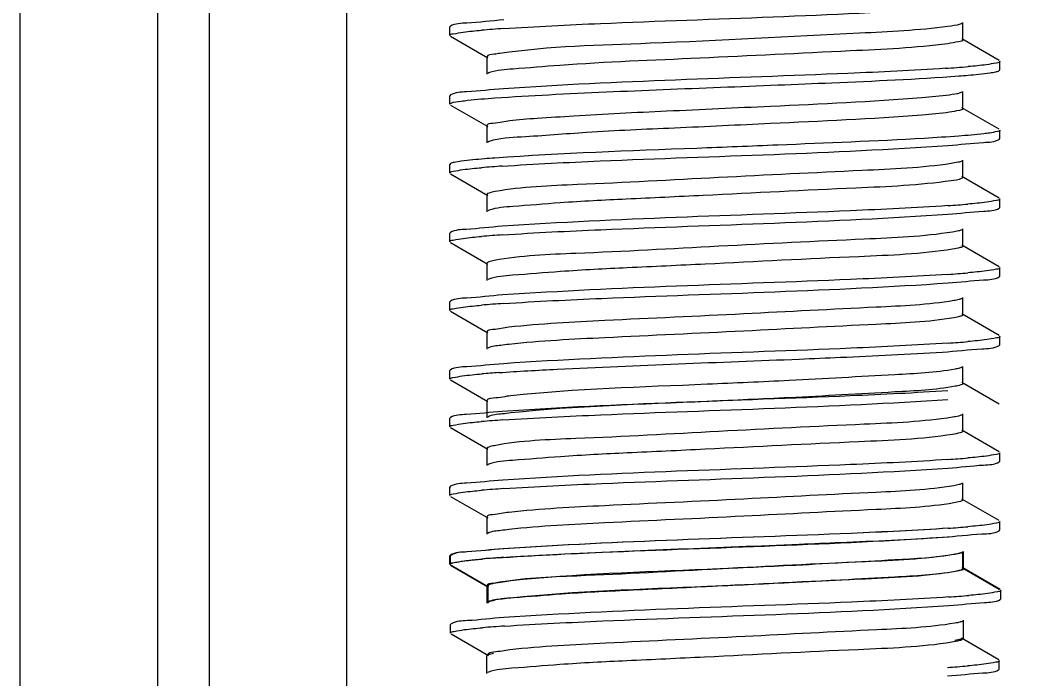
# Model space of a CAD drawing. Extents: x 27938 to 1042331, y -235042 to 1535213.
# Drawn here: x 701681.2 to 702027.2, y 768025.1 to 768253.4 of the extents above; entities that cross this region are included whole.
import ezdxf

# ---------------------------------------------------------------- set-up
doc = ezdxf.new("R2010")
doc.units = 0
doc.header["$LTSCALE"] = 1000
doc.header["$MEASUREMENT"] = 0
doc.styles.get("Standard").update_dxf_attribs({"font": 'gbenor.shx', "bigfont": 'gbcbig.shx'})
doc.dimstyles.get("Standard").update_dxf_attribs({"dimtxt": 0.18, "dimasz": 0.18, "dimexe": 0.18, "dimexo": 0.0625, "dimgap": 0.09, "dimtad": 0, "dimtih": 1, "dimtoh": 1, "dimdec": 4, "dimzin": 0, "dimdsep": 46, "dimtxsty": 'Standard', "dimcen": 0.09, "dimadec": 0, "dimazin": 0, "dimtfac": 1, "dimtdec": 4, "dimtofl": 0, "dimtmove": 0, "dimatfit": 3, "dimfxl": 1, "dimtolj": 1, "dimtzin": 0, "dimarcsym": 0})

msp = doc.modelspace()

# ---------------------------------------------------------------- linework, layer by layer
at = {"linetype": 'Continuous'}
for p, q in [((701681.22, 770483.4), (701681.22, 765742.38)), ((701728.85, 770483.4), (701728.85, 765742.38)), ((701746.71, 770483.4), (701746.71, 765742.38)), ((701794.33, 770483.4), (701794.33, 765742.38)), ((702007.67, 768246.56), (702007.67, 768252.51)), ((701830.28, 768251.28), (701830.05, 768251.02)), ((701830.05, 768248.05), (701830.05, 768251.02)), ((701830.05, 768248.05), (701830.05, 768251.02)), ((701830.28, 768247.79), (701843.2, 768240.3)), ((702020.33, 768239.38), (702007.41, 768246.86)), ((701842.94, 768240.61), (701842.94, 768234.65)), ((702020.56, 768236.14), (702020.56, 768239.12)), ((702020.56, 768236.14), (702020.56, 768239.12)), ((702020.33, 768235.88), (702020.56, 768236.14)), ((702007.67, 768222.75), (702007.67, 768228.7)), ((701830.28, 768227.47), (701830.05, 768227.21)), ((701830.05, 768224.23), (701830.05, 768227.21)), ((701830.05, 768224.23), (701830.05, 768227.21)), ((701830.28, 768223.97), (701843.2, 768216.49)), ((702020.33, 768215.57), (702007.41, 768223.05)), ((701842.94, 768216.79), (701842.94, 768210.84)), ((702020.56, 768212.33), (702020.56, 768215.3)), ((702020.56, 768212.33), (702020.56, 768215.3)), ((702020.33, 768212.07), (702020.56, 768212.33)), ((701830.28, 768203.66), (701830.05, 768203.4)), ((701830.05, 768200.42), (701830.05, 768203.4)), ((701830.05, 768200.42), (701830.05, 768203.4)), ((702007.67, 768198.93), (702007.67, 768204.89)), ((701830.28, 768200.16), (701843.2, 768192.68)), ((702020.33, 768191.75), (702007.41, 768199.23)), ((701842.94, 768192.98), (701842.94, 768187.03)), ((702020.56, 768188.52), (702020.56, 768191.49)), ((702020.56, 768188.52), (702020.56, 768191.49)), ((701843.66, 768187.53), (701843.2, 768187.33)), ((702020.33, 768188.25), (702020.56, 768188.52)), ((701830.28, 768179.85), (701830.05, 768179.59)), ((701830.05, 768176.61), (701830.05, 768179.59)), ((701830.05, 768176.61), (701830.05, 768179.59)), ((702007.67, 768175.12), (702007.67, 768181.07)), ((701830.28, 768176.35), (701843.2, 768168.87)), ((702020.33, 768167.94), (702007.41, 768175.42)), ((701842.94, 768169.17), (701842.94, 768163.21)), ((702020.56, 768164.7), (702020.56, 768167.68)), ((702020.56, 768164.7), (702020.56, 768167.68)), ((701843.62, 768163.7), (701843.2, 768163.52)), ((702020.33, 768164.44), (702020.56, 768164.7)), ((701830.28, 768156.03), (701830.05, 768155.77)), ((701830.05, 768152.8), (701830.05, 768155.77)), ((701830.05, 768152.8), (701830.05, 768155.77)), ((702007.67, 768151.31), (702007.67, 768157.26)), ((701830.28, 768152.54), (701843.2, 768145.05)), ((702020.33, 768144.13), (702007.41, 768151.61)), ((701842.94, 768145.35), (701842.94, 768139.4)), ((702020.56, 768140.89), (702020.56, 768143.87)), ((702020.56, 768140.89), (702020.56, 768143.87)), ((702020.33, 768140.63), (702020.56, 768140.89)), ((701830.28, 768132.22), (701830.05, 768131.96)), ((701830.05, 768128.98), (701830.05, 768131.96)), ((701830.05, 768128.98), (701830.05, 768131.96)), ((702007.67, 768127.49), (702007.67, 768133.45)), ((701830.28, 768128.72), (701843.2, 768121.24)), ((702020.33, 768120.31), (702007.41, 768127.8)), ((701842.94, 768121.54), (701842.94, 768115.59)), ((702007.67, 768110.99), (702007.67, 768116.94)), ((701830.28, 768115.71), (701830.05, 768115.45)), ((701830.05, 768112.47), (701830.05, 768115.45)), ((701830.05, 768112.47), (701830.05, 768115.45)), ((701830.28, 768112.21), (701843.2, 768104.73)), ((702020.33, 768103.81), (702007.41, 768111.29)), ((701842.94, 768105.03), (701842.94, 768099.08)), ((702020.56, 768100.57), (702020.56, 768103.54)), ((702020.56, 768100.57), (702020.56, 768103.54)), ((701843.62, 768099.57), (701843.2, 768099.38)), ((702020.33, 768100.31), (702020.56, 768100.57)), ((702007.67, 768087.17), (702007.67, 768093.13)), ((701830.28, 768091.9), (701830.05, 768091.64)), ((701830.05, 768088.66), (701830.05, 768091.64)), ((701830.05, 768088.66), (701830.05, 768091.64)), ((701830.28, 768088.4), (701843.2, 768080.92)), ((702020.33, 768079.99), (702007.41, 768087.47)), ((701842.94, 768081.22), (701842.94, 768075.27)), ((702020.56, 768076.76), (702020.56, 768079.73)), ((702020.56, 768076.76), (702020.56, 768079.73)), ((702020.33, 768076.49), (702020.56, 768076.76)), ((702007.67, 768063.36), (702007.67, 768069.31)), ((702007.98, 768063.37), (702007.98, 768069.32)), ((701830.28, 768068.09), (701830.05, 768067.83)), ((701830.05, 768064.85), (701830.05, 768067.83)), ((701830.05, 768064.85), (701830.05, 768067.83)), ((701830.59, 768068.09), (701830.36, 768067.83)), ((701830.36, 768064.85), (701830.36, 768067.83)), ((701830.36, 768064.85), (701830.36, 768067.83)), ((701830.28, 768064.59), (701843.2, 768057.11)), ((701830.59, 768064.59), (701843.51, 768057.11)), ((702020.33, 768056.18), (702007.41, 768063.66)), ((702020.64, 768056.19), (702007.72, 768063.67)), ((701842.94, 768057.41), (701842.94, 768051.45)), ((701843.25, 768057.41), (701843.25, 768051.46)), ((702020.87, 768052.95), (702020.87, 768055.93)), ((702020.87, 768052.95), (702020.87, 768055.93)), ((701843.93, 768051.95), (701843.51, 768051.76)), ((702020.64, 768052.69), (702020.87, 768052.95)), ((701830.59, 768044.28), (701830.36, 768044.02)), ((702007.98, 768039.55), (702007.98, 768045.51)), ((701830.36, 768041.04), (701830.36, 768044.02)), ((701830.36, 768041.04), (701830.36, 768044.02)), ((701830.59, 768040.78), (701843.51, 768033.3)), ((702020.13, 768031.79), (702007.2, 768039.27)), ((701842.74, 768033.02), (701842.74, 768027.06)), ((702020.35, 768028.55), (702020.35, 768031.53)), ((702020.35, 768028.55), (702020.35, 768031.53)), ((701843.41, 768027.55), (701843, 768027.36)), ((702020.13, 768028.29), (702020.35, 768028.55))]:
    msp.add_line(p, q, dxfattribs=at)
for centre, radius, start, end in [((701876.17, 767832.22), 419.14, 93.7658, 94.8061), ((701974.07, 768659.61), 423.82, 273.7363, 274.8052), ((701875.59, 767791.82), 411.89, 93.8141, 94.8058), ((701975.16, 768598.3), 410.09, 273.8288, 274.8033), ((701875.91, 767764.07), 415.84, 93.7876, 94.8061), ((701975.17, 768574.36), 409.97, 273.8296, 274.8033), ((701876.31, 767735.12), 420.99, 93.7545, 94.8055), ((701975.25, 768549.59), 409.01, 273.8359, 274.8035), ((701874.04, 767739.76), 392.45, 93.9506, 94.8036), ((701875.91, 767699.93), 415.84, 93.7876, 94.8061), ((701975.17, 768510.23), 409.97, 273.8296, 274.8033), ((701876.31, 767670.99), 420.99, 93.7545, 94.8055), ((701975.25, 768485.46), 409.01, 273.8359, 274.8035), ((701874.04, 767675.63), 392.45, 93.9506, 94.8036), ((701876.22, 767652.31), 415.84, 93.7876, 94.8061), ((701975.48, 768462.61), 409.97, 273.8296, 274.8033), ((701876.62, 767623.37), 420.99, 93.7545, 94.8055), ((701974.97, 768438.21), 409.97, 273.8296, 274.8033)]:
    msp.add_arc(centre, radius, start, end, dxfattribs=at)
for points, knots in [([(701848.64, 768250.46), (701859.84, 768251.21), (701910.85, 768253.66), (701961.93, 768254.88), (702001.69, 768257.53)], [0, 0, 0, 0, 0.219727, 1, 1, 1, 1]), ([(701848.76, 768253.44), (701844.48, 768253.15), (701838.48, 768252.32), (701831.94, 768252.24), (701830.28, 768251.28)], [0, 0, 0, 0, 0.691048, 1, 1, 1, 1]), ([(702007.41, 768252.21), (702007.21, 768252.1), (702005.63, 768251.56), (702003.98, 768251.36), (702002.57, 768251.17)], [0, 0, 0, 0, 0.139781, 1, 1, 1, 1]), ([(701830.05, 768248.05), (701830.05, 768248.49), (701832.37, 768248.77), (701833.54, 768249.09), (701834.71, 768249.24)], [0, 0, 0, 0, 0.27128, 1, 1, 1, 1]), ([(702002.57, 768251.17), (701992.44, 768249.82), (701957.98, 768248.23), (701906.32, 768245.25), (701864.59, 768244.31), (701847.36, 768241.85)], [0, 0, 0, 0, 0.197296, 0.66439, 1, 1, 1, 1]), ([(702002.57, 768245.22), (701991.37, 768243.73), (701962.63, 768242.49), (701917.86, 768240.13), (701878.81, 768238.67), (701854.65, 768236.61), (701846.4, 768236.05), (701843.77, 768235.19)], [0, 0, 0, 0, 0.213061, 0.541106, 0.846102, 0.947882, 1, 1, 1, 1]), ([(702007.67, 768246.56), (702007.67, 768246.08), (702005.14, 768245.73), (702003.85, 768245.39), (702002.57, 768245.22)], [0, 0, 0, 0, 0.272864, 1, 1, 1, 1]), ([(701847.36, 768241.85), (701846.72, 768241.76), (701845.48, 768241.41), (701842.94, 768241.5), (701842.94, 768240.61)], [0, 0, 0, 0, 0.421903, 1, 1, 1, 1]), ([(702020.56, 768239.12), (702020.56, 768238.67), (702018.2, 768238.4), (702017.02, 768238.07), (702015.84, 768237.92)], [0, 0, 0, 0, 0.271064, 1, 1, 1, 1]), ([(701843.77, 768235.19), (701843.66, 768235.15), (701843.47, 768235.09), (701843.28, 768235), (701843.2, 768234.95)], [0, 0, 0, 0, 0.559243, 1, 1, 1, 1]), ([(702001.69, 768236.69), (701990.45, 768235.94), (701939.43, 768233.5), (701888.35, 768232.28), (701848.64, 768229.62)], [0, 0, 0, 0, 0.220644, 1, 1, 1, 1]), ([(702006.28, 768234.04), (702007.39, 768234.12), (702010.97, 768234.41), (702014.55, 768234.74), (702017.01, 768235.1)], [0, 0, 0, 0, 0.308788, 1, 1, 1, 1]), ([(702017.01, 768235.1), (702017.73, 768235.21), (702018.84, 768235.41), (702019.97, 768235.68), (702020.33, 768235.88)], [0, 0, 0, 0, 0.639507, 1, 1, 1, 1]), ([(701943.63, 768230.92), (701949.86, 768231.17), (701970.75, 768232.06), (701991.65, 768232.93), (702006.28, 768234.04)], [0, 0, 0, 0, 0.298277, 1, 1, 1, 1]), ([(701848.64, 768229.62), (701844.39, 768229.33), (701838.43, 768228.51), (701831.93, 768228.42), (701830.28, 768227.47)], [0, 0, 0, 0, 0.690938, 1, 1, 1, 1]), ([(701845.65, 768226.43), (701851.88, 768226.89), (701884.52, 768228.7), (701917.2, 768229.85), (701943.63, 768230.92)], [0, 0, 0, 0, 0.190978, 1, 1, 1, 1]), ([(702007.4, 768228.4), (702007.22, 768228.29), (702005.83, 768227.8), (702004.37, 768227.61), (702003.13, 768227.44)], [0, 0, 0, 0, 0.143278, 1, 1, 1, 1]), ([(701830.05, 768224.23), (701830.05, 768224.36), (701831.47, 768225.25), (701832.76, 768225.16), (701834.02, 768225.33)], [0, 0, 0, 0, 0.088833, 1, 1, 1, 1]), ([(701834.02, 768225.33), (701834.76, 768225.44), (701838.63, 768225.9), (701842.51, 768226.21), (701845.65, 768226.43)], [0, 0, 0, 0, 0.191282, 1, 1, 1, 1]), ([(702003.13, 768227.44), (701999.95, 768226.99), (701979.31, 768225.17), (701958.62, 768224.3), (701941.15, 768223.48)], [0, 0, 0, 0, 0.155236, 1, 1, 1, 1]), ([(701941.15, 768223.48), (701929.14, 768222.92), (701906.48, 768221.87), (701879.3, 768220.62), (701861.56, 768219.35), (701851.55, 768218.79), (701846.94, 768217.68), (701842.94, 768217.51), (701842.94, 768216.79)], [0, 0, 0, 0, 0.365862, 0.692448, 0.821022, 0.917724, 0.97803, 1, 1, 1, 1]), ([(702003.13, 768221.48), (701999.95, 768221.04), (701979.31, 768219.22), (701958.62, 768218.35), (701941.15, 768217.53)], [0, 0, 0, 0, 0.155236, 1, 1, 1, 1]), ([(702007.67, 768222.75), (702007.67, 768222.31), (702005.44, 768221.95), (702004.27, 768221.64), (702003.13, 768221.48)], [0, 0, 0, 0, 0.274842, 1, 1, 1, 1]), ([(701941.15, 768217.53), (701930.05, 768217.01), (701908.83, 768215.99), (701879.97, 768214.8), (701858.73, 768212.99), (701847.25, 768212.55), (701843.71, 768211.36)], [0, 0, 0, 0, 0.341185, 0.653122, 0.885228, 1, 1, 1, 1]), ([(702017.01, 768214.27), (702016.34, 768214.17), (702012.77, 768213.71), (702009.18, 768213.42), (702006.28, 768213.2)], [0, 0, 0, 0, 0.190097, 1, 1, 1, 1]), ([(702020.56, 768215.3), (702020.56, 768214.96), (702018.83, 768214.63), (702017.9, 768214.4), (702017.01, 768214.27)], [0, 0, 0, 0, 0.27614, 1, 1, 1, 1]), ([(701843.71, 768211.36), (701843.62, 768211.32), (701843.44, 768211.26), (701843.27, 768211.18), (701843.2, 768211.14)], [0, 0, 0, 0, 0.555338, 1, 1, 1, 1]), ([(702006.28, 768213.2), (702002.3, 768212.9), (701981.43, 768211.6), (701960.53, 768210.77), (701943.63, 768210.09)], [0, 0, 0, 0, 0.190944, 1, 1, 1, 1]), ([(702002.55, 768209.96), (702006.66, 768210.24), (702012.43, 768211.04), (702018.72, 768211.15), (702020.33, 768212.07)], [0, 0, 0, 0, 0.690319, 1, 1, 1, 1]), ([(701943.63, 768210.09), (701934.27, 768209.71), (701901.61, 768208.37), (701868.92, 768207.29), (701845.65, 768205.6)], [0, 0, 0, 0, 0.286355, 1, 1, 1, 1]), ([(701848.19, 768202.8), (701859.48, 768203.56), (701910.93, 768206.04), (701962.44, 768207.23), (702002.55, 768209.96)], [0, 0, 0, 0, 0.219568, 1, 1, 1, 1]), ([(701834.02, 768204.5), (701833.2, 768204.38), (701831.95, 768204.17), (701830.68, 768203.89), (701830.28, 768203.66)], [0, 0, 0, 0, 0.644209, 1, 1, 1, 1]), ([(701845.65, 768205.6), (701844.45, 768205.51), (701840.57, 768205.21), (701836.69, 768204.87), (701834.02, 768204.5)], [0, 0, 0, 0, 0.307497, 1, 1, 1, 1]), ([(702003.66, 768203.7), (701993.48, 768202.18), (701966.55, 768201.02), (701923.43, 768198.89), (701881.09, 768196.58), (701855.14, 768195.65), (701845.74, 768193.97)], [0, 0, 0, 0, 0.195167, 0.509727, 0.818873, 1, 1, 1, 1]), ([(702007.4, 768204.59), (702007, 768204.35), (702005.72, 768204.05), (702004.47, 768203.82), (702003.66, 768203.7)], [0, 0, 0, 0, 0.361658, 1, 1, 1, 1]), ([(701830.05, 768200.42), (701830.05, 768200.85), (701832.33, 768201.14), (701833.48, 768201.45), (701834.63, 768201.6)], [0, 0, 0, 0, 0.271559, 1, 1, 1, 1]), ([(702003.66, 768197.75), (701992.75, 768196.12), (701964.05, 768194.98), (701926.56, 768193.03), (701892.44, 768191.42), (701870.38, 768190.37), (701854.64, 768188.95), (701846.27, 768188.44), (701843.66, 768187.53)], [0, 0, 0, 0, 0.206258, 0.536041, 0.702749, 0.845523, 0.948379, 1, 1, 1, 1]), ([(702007.67, 768198.93), (702007.67, 768198.8), (702006.29, 768197.85), (702004.93, 768197.94), (702003.66, 768197.75)], [0, 0, 0, 0, 0.092026, 1, 1, 1, 1]), ([(701845.74, 768193.97), (701845.03, 768193.84), (701844.25, 768193.66), (701842.94, 768193.27), (701842.94, 768192.98)], [0, 0, 0, 0, 0.714515, 1, 1, 1, 1]), ([(702020.56, 768191.49), (702020.56, 768191.06), (702018.26, 768190.77), (702017.11, 768190.46), (702015.95, 768190.31)], [0, 0, 0, 0, 0.271489, 1, 1, 1, 1]), ([(702002.55, 768189.12), (701991.29, 768188.36), (701939.84, 768185.88), (701888.32, 768184.68), (701848.19, 768181.96)], [0, 0, 0, 0, 0.219101, 1, 1, 1, 1]), ([(701848.44, 768179), (701859.73, 768179.76), (701911.11, 768182.23), (701962.54, 768183.43), (702002.55, 768186.15)], [0, 0, 0, 0, 0.220145, 1, 1, 1, 1]), ([(702002.55, 768186.15), (702006.67, 768186.43), (702012.44, 768187.23), (702018.72, 768187.33), (702020.33, 768188.25)], [0, 0, 0, 0, 0.690311, 1, 1, 1, 1]), ([(701848.19, 768181.96), (701844.05, 768181.68), (701838.23, 768180.88), (701831.9, 768180.77), (701830.28, 768179.85)], [0, 0, 0, 0, 0.690488, 1, 1, 1, 1]), ([(702004.15, 768179.96), (701994.06, 768178.36), (701966.98, 768177.27), (701923.52, 768175.09), (701880.84, 768172.7), (701854.7, 768171.87), (701845.37, 768170.09)], [0, 0, 0, 0, 0.192752, 0.509476, 0.820909, 1, 1, 1, 1]), ([(702007.4, 768180.77), (702007.05, 768180.57), (702005.94, 768180.28), (702004.85, 768180.07), (702004.15, 768179.96)], [0, 0, 0, 0, 0.367273, 1, 1, 1, 1]), ([(701830.05, 768176.61), (701830.05, 768177.04), (701832.35, 768177.33), (701833.51, 768177.64), (701834.67, 768177.79)], [0, 0, 0, 0, 0.271407, 1, 1, 1, 1]), ([(702004.15, 768174.01), (701993.42, 768172.3), (701964.75, 768171.25), (701927.23, 768169.24), (701892.82, 768167.63), (701870.52, 768166.57), (701854.66, 768165.12), (701846.22, 768164.63), (701843.62, 768163.7)], [0, 0, 0, 0, 0.202669, 0.533226, 0.70113, 0.845024, 0.948509, 1, 1, 1, 1]), ([(702007.67, 768175.12), (702007.66, 768174.77), (702005.99, 768174.38), (702005.04, 768174.15), (702004.15, 768174.01)], [0, 0, 0, 0, 0.280154, 1, 1, 1, 1]), ([(701845.37, 768170.09), (701844.76, 768169.97), (701844.06, 768169.81), (701842.94, 768169.42), (701842.94, 768169.17)], [0, 0, 0, 0, 0.71086, 1, 1, 1, 1]), ([(702002.55, 768165.31), (701991.33, 768164.55), (701939.95, 768162.07), (701888.52, 768160.87), (701848.44, 768158.17)], [0, 0, 0, 0, 0.21884, 1, 1, 1, 1]), ([(702020.56, 768167.68), (702020.56, 768167.25), (702018.27, 768166.96), (702017.11, 768166.65), (702015.95, 768166.5)], [0, 0, 0, 0, 0.271495, 1, 1, 1, 1]), ([(701848.75, 768155.21), (701860.06, 768155.97), (701911.35, 768158.43), (701962.7, 768159.62), (702002.61, 768162.34)], [0, 0, 0, 0, 0.220917, 1, 1, 1, 1]), ([(702002.61, 768162.34), (702006.71, 768162.62), (702012.46, 768163.41), (702018.73, 768163.52), (702020.33, 768164.44)], [0, 0, 0, 0, 0.690253, 1, 1, 1, 1]), ([(701848.44, 768158.17), (701844.23, 768157.88), (701838.34, 768157.07), (701831.92, 768156.97), (701830.28, 768156.03)], [0, 0, 0, 0, 0.690736, 1, 1, 1, 1]), ([(702004.62, 768156.23), (701995.72, 768154.71), (701971.36, 768153.7), (701931.11, 768151.5), (701888.71, 768149.58), (701861.57, 768148.2), (701850.54, 768147)], [0, 0, 0, 0, 0.175288, 0.472203, 0.784406, 1, 1, 1, 1]), ([(702007.4, 768156.96), (702007.09, 768156.78), (702006.15, 768156.52), (702005.21, 768156.33), (702004.62, 768156.23)], [0, 0, 0, 0, 0.373528, 1, 1, 1, 1]), ([(701830.05, 768152.8), (701830.05, 768153.24), (701832.39, 768153.52), (701833.56, 768153.84), (701834.74, 768153.99)], [0, 0, 0, 0, 0.271179, 1, 1, 1, 1]), ([(702004.62, 768150.27), (701995.72, 768148.76), (701971.36, 768147.75), (701931.11, 768145.54), (701888.71, 768143.63), (701861.57, 768142.25), (701850.54, 768141.04)], [0, 0, 0, 0, 0.175288, 0.472203, 0.784406, 1, 1, 1, 1]), ([(702007.67, 768151.31), (702007.66, 768151), (702006.23, 768150.6), (702005.38, 768150.4), (702004.62, 768150.27)], [0, 0, 0, 0, 0.283524, 1, 1, 1, 1]), ([(701850.54, 768147), (701848.64, 768146.79), (701846.82, 768146.23), (701842.94, 768146.05), (701842.94, 768145.35)], [0, 0, 0, 0, 0.732764, 1, 1, 1, 1]), ([(702002.61, 768141.5), (701991.42, 768140.74), (701940.14, 768138.27), (701888.79, 768137.05), (701848.75, 768134.37)], [0, 0, 0, 0, 0.218398, 1, 1, 1, 1]), ([(702020.56, 768143.87), (702020.56, 768143.43), (702018.27, 768143.15), (702017.12, 768142.83), (702015.97, 768142.69)], [0, 0, 0, 0, 0.27155, 1, 1, 1, 1]), ([(701850.54, 768141.04), (701849.62, 768140.94), (701847.19, 768140.57), (701844.56, 768140.49), (701843.2, 768139.7)], [0, 0, 0, 0, 0.371684, 1, 1, 1, 1]), ([(701951.08, 768135.97), (701955.83, 768136.17), (701972.38, 768136.88), (701988.93, 768137.63), (702000.72, 768138.4)], [0, 0, 0, 0, 0.286991, 1, 1, 1, 1]), ([(702000.72, 768138.4), (702005.27, 768138.7), (702011.62, 768139.58), (702018.57, 768139.62), (702020.33, 768140.63)], [0, 0, 0, 0, 0.692027, 1, 1, 1, 1]), ([(701848.75, 768134.37), (701844.47, 768134.09), (701838.48, 768133.26), (701831.94, 768133.18), (701830.28, 768132.22)], [0, 0, 0, 0, 0.691038, 1, 1, 1, 1]), ([(701847, 768131.28), (701853.75, 768131.75), (701888.43, 768133.62), (701923.14, 768134.82), (701951.08, 768135.97)], [0, 0, 0, 0, 0.194747, 1, 1, 1, 1]), ([(702005.05, 768132.49), (701998.17, 768131.22), (701978.91, 768130.29), (701959.78, 768129.12), (701947.59, 768128.53)], [0, 0, 0, 0, 0.364269, 1, 1, 1, 1]), ([(702007.4, 768133.15), (702007.13, 768132.99), (702006.34, 768132.75), (702005.54, 768132.58), (702005.05, 768132.49)], [0, 0, 0, 0, 0.380472, 1, 1, 1, 1]), ([(701830.05, 768128.98), (701830.05, 768129.39), (701832.19, 768129.69), (701833.29, 768129.98), (701834.38, 768130.13)], [0, 0, 0, 0, 0.272497, 1, 1, 1, 1]), ([(701947.59, 768128.53), (701938.13, 768128.08), (701906.02, 768126.51), (701873.82, 768125.63), (701851.25, 768123.26)], [0, 0, 0, 0, 0.294359, 1, 1, 1, 1]), ([(702007.66, 768127.49), (702007.66, 768127.22), (702006.45, 768126.83), (702005.71, 768126.66), (702005.05, 768126.54)], [0, 0, 0, 0, 0.287487, 1, 1, 1, 1]), ([(702002.55, 768124.99), (701991.29, 768124.22), (701939.84, 768121.75), (701888.32, 768120.55), (701848.19, 768117.83)], [0, 0, 0, 0, 0.219101, 1, 1, 1, 1]), ([(702005.05, 768126.54), (701998.17, 768125.27), (701978.91, 768124.34), (701959.78, 768123.16), (701947.59, 768122.58)], [0, 0, 0, 0, 0.364269, 1, 1, 1, 1]), ([(701851.25, 768123.26), (701849.17, 768123.04), (701847.2, 768122.42), (701842.94, 768122.3), (701842.94, 768121.54)], [0, 0, 0, 0, 0.733679, 1, 1, 1, 1]), ([(701848.44, 768114.87), (701859.73, 768115.63), (701911.11, 768118.1), (701962.54, 768119.29), (702002.55, 768122.01)], [0, 0, 0, 0, 0.220145, 1, 1, 1, 1]), ([(701947.59, 768122.58), (701938.13, 768122.13), (701906.02, 768120.55), (701873.82, 768119.68), (701851.25, 768117.31)], [0, 0, 0, 0, 0.294359, 1, 1, 1, 1]), ([(701848.19, 768117.83), (701844.05, 768117.55), (701838.23, 768116.74), (701831.9, 768116.64), (701830.28, 768115.71)], [0, 0, 0, 0, 0.690488, 1, 1, 1, 1]), ([(701851.25, 768117.31), (701850.24, 768117.2), (701847.57, 768116.81), (701844.68, 768116.75), (701843.2, 768115.89)], [0, 0, 0, 0, 0.373733, 1, 1, 1, 1]), ([(701830.05, 768112.47), (701830.05, 768112.91), (701832.35, 768113.19), (701833.51, 768113.51), (701834.67, 768113.66)], [0, 0, 0, 0, 0.271407, 1, 1, 1, 1]), ([(702004.15, 768115.83), (701994.06, 768114.22), (701966.98, 768113.13), (701923.52, 768110.96), (701880.84, 768108.56), (701854.7, 768107.74), (701845.37, 768105.95)], [0, 0, 0, 0, 0.192752, 0.509476, 0.820909, 1, 1, 1, 1]), ([(702007.4, 768116.64), (702007.05, 768116.43), (702005.94, 768116.15), (702004.85, 768115.94), (702004.15, 768115.83)], [0, 0, 0, 0, 0.367273, 1, 1, 1, 1]), ([(702007.67, 768110.99), (702007.66, 768110.64), (702005.99, 768110.25), (702005.04, 768110.02), (702004.15, 768109.88)], [0, 0, 0, 0, 0.280154, 1, 1, 1, 1]), ([(702004.15, 768109.88), (701993.42, 768108.17), (701964.75, 768107.11), (701927.23, 768105.11), (701892.82, 768103.49), (701870.52, 768102.44), (701854.66, 768100.99), (701846.22, 768100.5), (701843.62, 768099.57)], [0, 0, 0, 0, 0.202669, 0.533226, 0.70113, 0.845024, 0.948509, 1, 1, 1, 1]), ([(701845.37, 768105.95), (701844.76, 768105.84), (701844.06, 768105.68), (701842.94, 768105.29), (701842.94, 768105.03)], [0, 0, 0, 0, 0.71086, 1, 1, 1, 1]), ([(702020.56, 768103.54), (702020.56, 768103.11), (702018.27, 768102.83), (702017.11, 768102.51), (702015.95, 768102.36)], [0, 0, 0, 0, 0.271495, 1, 1, 1, 1]), ([(702002.55, 768101.18), (701991.33, 768100.41), (701939.95, 768097.94), (701888.52, 768096.73), (701848.44, 768094.03)], [0, 0, 0, 0, 0.21884, 1, 1, 1, 1]), ([(702002.61, 768098.2), (702006.71, 768098.48), (702012.46, 768099.28), (702018.73, 768099.39), (702020.33, 768100.31)], [0, 0, 0, 0, 0.690253, 1, 1, 1, 1]), ([(701848.75, 768091.08), (701860.06, 768091.83), (701911.35, 768094.29), (701962.7, 768095.49), (702002.61, 768098.2)], [0, 0, 0, 0, 0.220917, 1, 1, 1, 1]), ([(701848.44, 768094.03), (701844.23, 768093.75), (701838.34, 768092.93), (701831.92, 768092.84), (701830.28, 768091.9)], [0, 0, 0, 0, 0.690736, 1, 1, 1, 1]), ([(702007.4, 768092.83), (702007.09, 768092.65), (702006.15, 768092.38), (702005.21, 768092.19), (702004.62, 768092.09)], [0, 0, 0, 0, 0.373528, 1, 1, 1, 1]), ([(701830.05, 768088.66), (701830.05, 768089.1), (701832.39, 768089.38), (701833.56, 768089.7), (701834.74, 768089.86)], [0, 0, 0, 0, 0.271179, 1, 1, 1, 1]), ([(702004.62, 768092.09), (701995.72, 768090.57), (701971.36, 768089.57), (701931.11, 768087.36), (701888.71, 768085.44), (701861.57, 768084.07), (701850.54, 768082.86)], [0, 0, 0, 0, 0.175288, 0.472203, 0.784406, 1, 1, 1, 1]), ([(702004.62, 768086.14), (701995.72, 768084.62), (701971.36, 768083.62), (701931.11, 768081.41), (701888.71, 768079.49), (701861.57, 768078.12), (701850.54, 768076.91)], [0, 0, 0, 0, 0.175288, 0.472203, 0.784406, 1, 1, 1, 1]), ([(702007.67, 768087.17), (702007.66, 768086.86), (702006.23, 768086.47), (702005.38, 768086.27), (702004.62, 768086.14)], [0, 0, 0, 0, 0.283524, 1, 1, 1, 1]), ([(701850.54, 768082.86), (701848.64, 768082.65), (701846.82, 768082.1), (701842.94, 768081.92), (701842.94, 768081.22)], [0, 0, 0, 0, 0.732764, 1, 1, 1, 1]), ([(702020.56, 768079.73), (702020.56, 768079.3), (702018.27, 768079.01), (702017.12, 768078.7), (702015.97, 768078.55)], [0, 0, 0, 0, 0.27155, 1, 1, 1, 1]), ([(701850.54, 768076.91), (701849.62, 768076.81), (701847.19, 768076.44), (701844.56, 768076.35), (701843.2, 768075.57)], [0, 0, 0, 0, 0.371684, 1, 1, 1, 1]), ([(702002.86, 768077.37), (701991.6, 768076.6), (701940.15, 768074.13), (701888.63, 768072.93), (701848.5, 768070.21)], [0, 0, 0, 0, 0.219101, 1, 1, 1, 1]), ([(702002.61, 768077.37), (701991.42, 768076.61), (701940.14, 768074.13), (701888.79, 768072.92), (701848.75, 768070.24)], [0, 0, 0, 0, 0.218398, 1, 1, 1, 1]), ([(702000.72, 768074.26), (702005.27, 768074.56), (702011.62, 768075.44), (702018.57, 768075.48), (702020.33, 768076.49)], [0, 0, 0, 0, 0.692027, 1, 1, 1, 1]), ([(701848.75, 768067.25), (701860.04, 768068.01), (701911.41, 768070.48), (701962.85, 768071.67), (702002.86, 768074.39)], [0, 0, 0, 0, 0.220145, 1, 1, 1, 1]), ([(701951.08, 768071.84), (701955.83, 768072.04), (701972.38, 768072.74), (701988.93, 768073.5), (702000.72, 768074.26)], [0, 0, 0, 0, 0.286991, 1, 1, 1, 1]), ([(701848.75, 768070.24), (701844.47, 768069.95), (701838.48, 768069.12), (701831.94, 768069.04), (701830.28, 768068.09)], [0, 0, 0, 0, 0.691038, 1, 1, 1, 1]), ([(701848.5, 768070.21), (701844.36, 768069.93), (701838.54, 768069.12), (701832.21, 768069.02), (701830.59, 768068.09)], [0, 0, 0, 0, 0.690488, 1, 1, 1, 1]), ([(701847, 768067.14), (701853.75, 768067.62), (701888.43, 768069.48), (701923.14, 768070.69), (701951.08, 768071.84)], [0, 0, 0, 0, 0.194747, 1, 1, 1, 1]), ([(702007.71, 768069.02), (702007.36, 768068.81), (702006.25, 768068.53), (702005.16, 768068.32), (702004.46, 768068.21)], [0, 0, 0, 0, 0.367273, 1, 1, 1, 1]), ([(702007.4, 768069.01), (702007.13, 768068.86), (702006.34, 768068.62), (702005.54, 768068.45), (702005.05, 768068.36)], [0, 0, 0, 0, 0.380472, 1, 1, 1, 1]), ([(701830.05, 768064.85), (701830.05, 768065.26), (701832.19, 768065.56), (701833.29, 768065.85), (701834.38, 768066)], [0, 0, 0, 0, 0.272497, 1, 1, 1, 1]), ([(701830.36, 768064.85), (701830.36, 768065.29), (701832.66, 768065.57), (701833.82, 768065.89), (701834.98, 768066.04)], [0, 0, 0, 0, 0.271407, 1, 1, 1, 1]), ([(702004.46, 768068.21), (701994.37, 768066.6), (701967.29, 768065.51), (701923.83, 768063.34), (701881.15, 768060.94), (701855.01, 768060.12), (701845.68, 768058.34)], [0, 0, 0, 0, 0.192752, 0.509476, 0.820909, 1, 1, 1, 1]), ([(702005.05, 768068.36), (701998.17, 768067.09), (701978.91, 768066.15), (701959.78, 768064.98), (701947.59, 768064.4)], [0, 0, 0, 0, 0.364269, 1, 1, 1, 1]), ([(702004.46, 768062.26), (701993.73, 768060.55), (701965.05, 768059.49), (701927.54, 768057.49), (701893.13, 768055.87), (701870.83, 768054.82), (701854.97, 768053.37), (701846.53, 768052.88), (701843.93, 768051.95)], [0, 0, 0, 0, 0.202669, 0.533226, 0.70113, 0.845024, 0.948509, 1, 1, 1, 1]), ([(701947.59, 768064.4), (701938.13, 768063.95), (701906.02, 768062.37), (701873.82, 768061.5), (701851.25, 768059.12)], [0, 0, 0, 0, 0.294359, 1, 1, 1, 1]), ([(702005.05, 768062.4), (701998.17, 768061.14), (701978.91, 768060.2), (701959.78, 768059.03), (701947.59, 768058.45)], [0, 0, 0, 0, 0.364269, 1, 1, 1, 1]), ([(702007.98, 768063.37), (702007.97, 768063.02), (702006.29, 768062.63), (702005.35, 768062.4), (702004.46, 768062.26)], [0, 0, 0, 0, 0.280154, 1, 1, 1, 1]), ([(702007.66, 768063.36), (702007.66, 768063.09), (702006.45, 768062.7), (702005.71, 768062.52), (702005.05, 768062.4)], [0, 0, 0, 0, 0.287487, 1, 1, 1, 1]), ([(701851.25, 768059.12), (701849.17, 768058.91), (701847.2, 768058.29), (701842.94, 768058.16), (701842.94, 768057.41)], [0, 0, 0, 0, 0.733679, 1, 1, 1, 1]), ([(701845.68, 768058.34), (701845.07, 768058.22), (701844.37, 768058.06), (701843.25, 768057.67), (701843.25, 768057.41)], [0, 0, 0, 0, 0.71086, 1, 1, 1, 1]), ([(701947.59, 768058.45), (701938.13, 768057.99), (701906.02, 768056.42), (701873.82, 768055.54), (701851.25, 768053.17)], [0, 0, 0, 0, 0.294359, 1, 1, 1, 1]), ([(702020.87, 768055.93), (702020.87, 768055.49), (702018.57, 768055.21), (702017.42, 768054.89), (702016.26, 768054.74)], [0, 0, 0, 0, 0.271495, 1, 1, 1, 1]), ([(701851.25, 768053.17), (701850.24, 768053.06), (701847.57, 768052.67), (701844.68, 768052.61), (701843.2, 768051.76)], [0, 0, 0, 0, 0.373733, 1, 1, 1, 1]), ([(702002.86, 768053.56), (701991.64, 768052.79), (701940.26, 768050.32), (701888.83, 768049.11), (701848.75, 768046.41)], [0, 0, 0, 0, 0.21884, 1, 1, 1, 1]), ([(702002.92, 768050.58), (702007.02, 768050.86), (702012.77, 768051.66), (702019.04, 768051.77), (702020.64, 768052.69)], [0, 0, 0, 0, 0.690253, 1, 1, 1, 1]), ([(701849.06, 768043.46), (701860.37, 768044.21), (701911.66, 768046.67), (701963.01, 768047.87), (702002.92, 768050.58)], [0, 0, 0, 0, 0.220917, 1, 1, 1, 1]), ([(701848.75, 768046.41), (701844.54, 768046.13), (701838.65, 768045.31), (701832.23, 768045.22), (701830.59, 768044.28)], [0, 0, 0, 0, 0.690736, 1, 1, 1, 1]), ([(702004.92, 768044.47), (701996.03, 768042.95), (701971.67, 768041.95), (701931.42, 768039.74), (701889.02, 768037.82), (701861.88, 768036.45), (701850.85, 768035.24)], [0, 0, 0, 0, 0.175288, 0.472203, 0.784406, 1, 1, 1, 1]), ([(702007.71, 768045.21), (702007.4, 768045.03), (702006.46, 768044.76), (702005.52, 768044.57), (702004.92, 768044.47)], [0, 0, 0, 0, 0.373528, 1, 1, 1, 1]), ([(701830.36, 768041.04), (701830.36, 768041.48), (701832.7, 768041.76), (701833.87, 768042.08), (701835.05, 768042.24)], [0, 0, 0, 0, 0.271179, 1, 1, 1, 1]), ([(702003.95, 768037.86), (701993.21, 768036.15), (701964.54, 768035.1), (701927.02, 768033.09), (701892.62, 768031.48), (701870.32, 768030.42), (701854.45, 768028.97), (701846.01, 768028.48), (701843.41, 768027.55)], [0, 0, 0, 0, 0.202669, 0.533226, 0.70113, 0.845024, 0.948509, 1, 1, 1, 1]), ([(702007.46, 768038.97), (702007.46, 768038.62), (702005.78, 768038.23), (702004.83, 768038), (702003.95, 768037.86)], [0, 0, 0, 0, 0.280154, 1, 1, 1, 1]), ([(702007.97, 768039.55), (702007.97, 768039.25), (702006.54, 768038.85), (702005.69, 768038.65), (702004.92, 768038.52)], [0, 0, 0, 0, 0.283524, 1, 1, 1, 1]), ([(701845.17, 768033.94), (701844.55, 768033.82), (701843.85, 768033.66), (701842.74, 768033.27), (701842.74, 768033.02)], [0, 0, 0, 0, 0.71086, 1, 1, 1, 1]), ([(701850.85, 768035.24), (701848.95, 768035.03), (701847.13, 768034.48), (701843.25, 768034.3), (701843.25, 768033.6)], [0, 0, 0, 0, 0.732764, 1, 1, 1, 1]), ([(702020.35, 768031.53), (702020.35, 768031.09), (702018.06, 768030.81), (702016.9, 768030.49), (702015.75, 768030.34)], [0, 0, 0, 0, 0.271495, 1, 1, 1, 1]), ([(702002.41, 768026.19), (702006.51, 768026.47), (702012.26, 768027.26), (702018.52, 768027.37), (702020.12, 768028.29)], [0, 0, 0, 0, 0.690253, 1, 1, 1, 1])]:
    msp.add_open_spline(points, degree=3, knots=knots, dxfattribs=at)
for points in [[(701834.71, 768249.24), (701836.81, 768249.51), (701838.93, 768249.71), (701841.05, 768249.89)], [(702015.84, 768237.92), (702013.76, 768237.65), (702011.67, 768237.46), (702009.57, 768237.28)], [(701834.63, 768201.6), (701836.77, 768201.88), (701838.93, 768202.08), (701841.08, 768202.26)], [(702015.95, 768190.31), (702013.81, 768190.03), (702011.66, 768189.83), (702009.5, 768189.65)], [(701834.67, 768177.79), (701836.8, 768178.07), (701838.93, 768178.27), (701841.07, 768178.45)], [(702015.95, 768166.5), (702013.81, 768166.22), (702011.66, 768166.02), (702009.5, 768165.84)], [(701834.74, 768153.99), (701836.83, 768154.26), (701838.94, 768154.46), (701841.05, 768154.63)], [(702015.97, 768142.69), (702013.82, 768142.41), (702011.66, 768142.21), (702009.5, 768142.02)], [(701834.38, 768130.13), (701836.64, 768130.43), (701838.91, 768130.64), (701841.18, 768130.83)], [(701834.67, 768113.66), (701836.8, 768113.93), (701838.93, 768114.13), (701841.07, 768114.31)], [(702015.95, 768102.36), (702013.81, 768102.08), (702011.66, 768101.88), (702009.5, 768101.7)], [(701834.74, 768089.86), (701836.83, 768090.12), (701838.94, 768090.32), (701841.05, 768090.5)], [(702015.97, 768078.55), (702013.82, 768078.27), (702011.66, 768078.07), (702009.5, 768077.89)], [(701834.38, 768066), (701836.64, 768066.3), (701838.91, 768066.51), (701841.18, 768066.7)], [(701834.98, 768066.04), (701837.11, 768066.31), (701839.24, 768066.51), (701841.37, 768066.7)], [(702016.26, 768054.74), (702014.12, 768054.46), (702011.97, 768054.26), (702009.81, 768054.08)], [(701835.05, 768042.24), (701837.14, 768042.51), (701839.25, 768042.7), (701841.35, 768042.88)], [(702015.75, 768030.34), (702013.61, 768030.07), (702011.45, 768029.87), (702009.3, 768029.68)]]:
    msp.add_open_spline(points, degree=3, dxfattribs=at)

# ---------------------------------------------------------------- leaders
msp.add_leader([(701952.9, 767895.24), (702942.26, 768341.69)], dimstyle='Standard', override={"dimgap": 20, "dimtad": 0})

doc.saveas('drawing.dxf')
